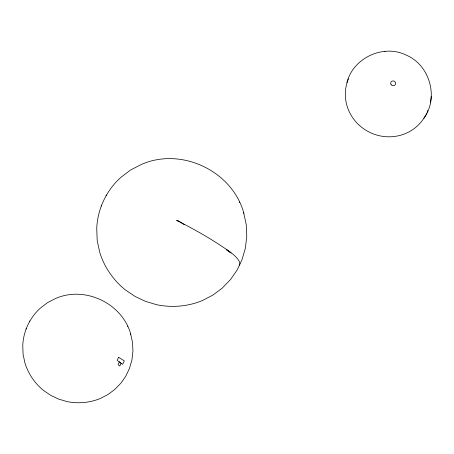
<?xml version="1.0" encoding="UTF-8"?>
<svg xmlns="http://www.w3.org/2000/svg" width="454" height="454" viewBox="0 0 454 454"><rect width="100%" height="100%" fill="white"/><g stroke="black" fill="none" stroke-linecap="round" stroke-linejoin="round"><path stroke-width="0.68" d="M177.128 220.706L177.145 220.326L184.426 224.395A129.197 36.468 25.3 0 1 225.286 248.639L230.848 252.543A33.17 9.364 25.3 0 1 239.411 265.187M423.877 118.375C438.956 97.672 429.949 65.314 406.455 55.212C383.534 43.703 353.093 57.823 346.924 82.622M431.3 96.441L430.534 102.587M177.071 220.678L177.145 220.326L177.52 220.899L177.071 220.678L177.145 220.326L178.326 221.302M130.82 334.388C122.438 303.346 84.836 285.464 55.473 298.55L47.551 302.631L40.412 308.062C29.862 317.533 23.375 331.221 22.762 345.392L23.092 354.358L24.97 363.087C28.313 373.937 34.981 383.573 43.817 390.684L50.99 395.502L58.668 399.117L66.937 401.557C78.06 403.839 89.756 402.834 100.272 398.504L108.188 394.384L114.902 389.367L121.122 382.898L125.866 376.037L129.43 368.5L131.961 359.88L132.943 350.965L132.551 342.611L130.638 333.906M243.877 213.295C232.465 171.027 181.259 146.682 141.279 164.501L130.491 170.057L120.775 177.452C106.406 190.351 97.576 208.982 96.742 228.277L97.19 240.495L99.744 252.373C104.295 267.151 113.375 280.277 125.406 289.953L135.178 296.519L145.638 301.433L156.885 304.759C172.038 307.863 187.962 306.501 202.28 300.605L213.057 294.992L222.205 288.165L230.672 279.352L237.136 270.005L241.982 259.75L245.432 248.009L246.772 235.87L246.238 224.497L243.633 212.642M184.426 224.395L184.307 224.656L181.05 222.67M26.009 329.065L26.292 328.475M29.572 321.534L29.856 320.944M106.009 195.793L106.395 194.987M101.163 206.054L101.548 205.242M426.351 114.249L426.72 113.648M384.691 51.364L385.037 51.353M180.726 222.5L177.145 220.326L177.191 220.735M230.751 252.742L231.12 253.003M177.372 220.826L177.145 220.326L177.27 220.775M239.547 201.973L239.763 202.535M127.642 326.074L127.795 326.483M425.852 114.783A42.693 40.956 23.9 0 1 370.419 132.681A42.693 40.956 23.9 0 1 348.462 78.826M427.764 110.39A42.693 40.956 23.9 0 1 427.01 112.303M118.59 357.332L117.166 360.34L122.688 364.352L124.322 360.89L118.59 357.332M119.311 361.997L118.08 364.607L119.816 366.038L121.11 363.302L119.311 361.997M228.612 251.147L226.302 249.547L230.655 252.668L228.612 251.147M391.104 84.609A2.497 2.395 23.9 0 0 395.389 84.444A2.497 2.395 23.9 0 0 392.988 80.914A2.497 2.395 23.9 0 0 391.104 84.609"/></g></svg>
